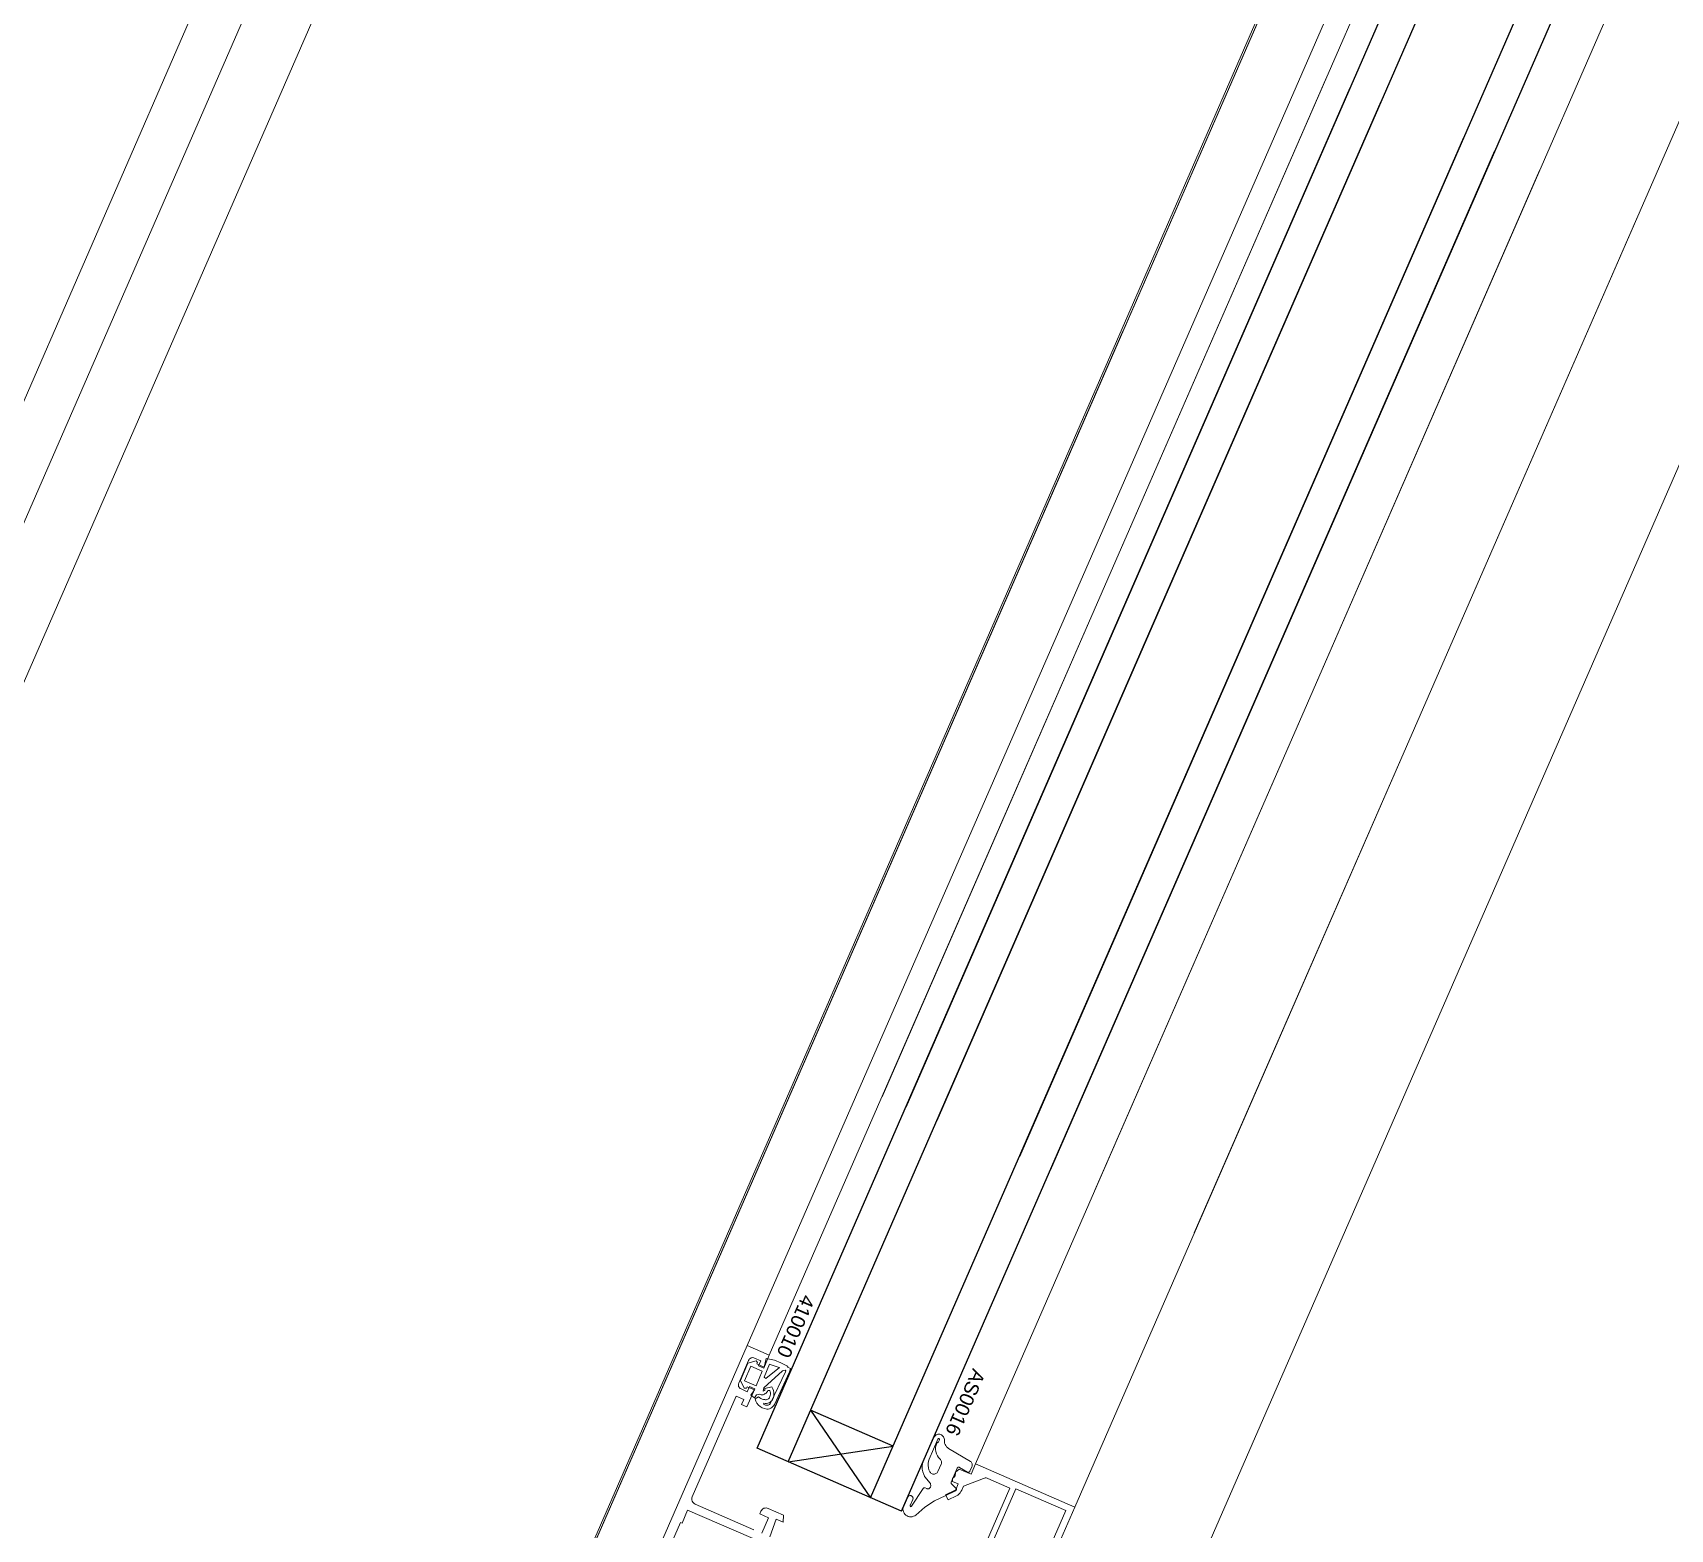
# Model space of a CAD drawing. Header units: millimetres. Extents: x -50172 to 90294, y -80883 to 956680.
# Drawn here: x 2572.6 to 2863.4, y -21395.5 to -21129.8 of the extents above; entities that cross this region are included whole.
import ezdxf
from ezdxf.enums import TextEntityAlignment as Align

# ---------------------------------------------------------------- set-up
doc = ezdxf.new("R2010")
doc.units = ezdxf.units.MM
doc.header["$MEASUREMENT"] = 0
doc.linetypes.add('Dot & Dashed', pattern=[670.277762, 352.777767, -176.388884, 0, -141.111112])
doc.linetypes.add('Double Dashed', pattern=[1093.611073, 529.166651, -211.666656, 141.111112, -211.666656])
for name, color, linetype, lineweight in [('0_Pen_No__2', 8, 'Continuous', 15), ('0_Pen_No__5', 7, 'Continuous', 25), ('0_Pen_No__7', 7, 'Continuous', 35), ('0_Pen_No__9', 7, 'Continuous', 13), ('New_A-20-M_Floor_Slab_Pen_No__89', 8, 'Continuous', 20), ('New_A-20-M_Roof_Pen_No__93', 8, 'Continuous', 13), ('New_A-25-M_Curtain_Wall_Pen_No__90', 8, 'Continuous', 20), ('New_A-25-M_Wall_Ext_Pen_No__87', 8, 'Continuous', 20), ('New_ArchiCAD Windows_Pen_No__3', 7, 'Continuous', 18), ('New_ArchiCAD Zone Stamps_Pen_No__9', 7, 'Continuous', 13)]:
    doc.layers.add(name, color=color, linetype=linetype, lineweight=lineweight)
for name, color, linetype in [('New_A-15-MG_Structural_Grid_Phase_2', 7, 'Continuous'), ('New_A-20-M_Floor_Slab', 7, 'Continuous'), ('New_A-20-M_Roof', 7, 'Continuous'), ('New_A-25-M_Curtain_Wall', 7, 'Continuous'), ('New_A-25-M_Wall_Ext', 7, 'Continuous'), ('New_A-35-M_FFE-Zone', 7, 'Continuous'), ('New_ArchiCAD Windows', 7, 'Continuous')]:
    doc.layers.add(name, color=color, linetype=linetype)
for name, color, linetype, lineweight, true_color in [('New_A-15-MG_Structural_Grid_Phase_2_Pen_No__222', 7, 'Continuous', 13, 0x65af33), ('New_A-25-M_Curtain_Wall_Pen_No__69', 7, 'Continuous', 20, 0x606060), ('New_A-35-M_FFE-Zone_Pen_No__74', 7, 'Continuous', 20, 0x606060)]:
    doc.layers.add(name, color=color, linetype=linetype, lineweight=lineweight, true_color=true_color)
doc.styles.add('GENERATED_STYLE_2', font='')
doc.styles.add('GENERATED_STYLE_3', font='')
doc.styles.add('GENERATED_STYLE_4', font='')
doc.styles.get('GENERATED_STYLE_2').set_extended_font_data('Arial', bold=True)
doc.styles.get('GENERATED_STYLE_3').set_extended_font_data('Arial')
doc.styles.get('GENERATED_STYLE_4').set_extended_font_data('Swis721 BT')

# ---------------------------------------------------------------- blocks, each defined once
blk = doc.blocks.new('Wall_2_1', base_point=(10092.6, -4631.3))
at = {"layer": 'New_A-25-M_Wall_Ext_Pen_No__87', "linetype": 'Continuous', "flags": 128}
for points in [[(10000.93, -4591.33), (2142.47, -22613.27)], [(2234.14, -22653.24), (10092.6, -4631.3)]]:
    blk.add_lwpolyline(points, dxfattribs=at)
blk = doc.blocks.new('Wall_4_1', base_point=(9982.59, -4632.6))
at = {"layer": 'New_A-25-M_Wall_Ext_Pen_No__87', "linetype": 'Continuous', "flags": 128}
for points in [[(4714.53, -16301.13), (1990.94, -22547.19)], [(2142.18, -22613.14), (4865.77, -16367.08)]]:
    blk.add_lwpolyline(points, dxfattribs=at)
blk = doc.blocks.new('Single Office_INB 2105_31_1', base_point=(711.07, -21058.46))
at = {"layer": 'New_A-35-M_FFE-Zone_Pen_No__74', "linetype": 'Continuous'}
blk.add_line((1930.18, -22686.52), (2836.08, -20609.01), dxfattribs=at)
at = {"layer": 'New_ArchiCAD Zone Stamps_Pen_No__9'}
for tag, height, style, p in [('ROOM_NAME', 250, 'GENERATED_STYLE_2', (-225.74, -19453.51)), ('zoneNameLine2', 250, 'GENERATED_STYLE_2', (-414.17, -19885.64)), ('ROOM_NUMBER', 200, 'GENERATED_STYLE_3', (-602.6, -20306.35)), ('measuredAreaCode', 200, 'GENERATED_STYLE_3', (-759.63, -20666.46)), ('DUMMY_649', 200, 'GENERATED_STYLE_3', (-452.22, -20800.5)), ('DUMMY_650', 200, 'GENERATED_STYLE_3', (-102.71, -20952.9)), ('DUMMY_651', 133.33, 'GENERATED_STYLE_3', (176.58, -21059.45))]:
    blk.add_attdef(tag, text='', height=height, rotation=336.4404, dxfattribs=dict(at, style=style)).set_placement(p, align=Align.TOP_LEFT)
blk = doc.blocks.new('Slab_4_1', base_point=(-34879.65, -33019.01))
at = {"layer": 'New_A-20-M_Floor_Slab_Pen_No__89', "linetype": 'Continuous', "flags": 128}
blk.add_lwpolyline([(10933.09, -26822.78), (1863.41, -22867.95), (9871.66, -4502.51), (4224.74, -2040.17), (4132.95, -2000.14), (2145.42, -6558.18), (-3141.98, -4252.62), (-10743.58, -11326.43), (-11126.43, -10915.01), (-34879.65, -33019.01)], dxfattribs=at)
blk = doc.blocks.new('Slab_14_1', base_point=(10933.09, -26822.78))
at = {"layer": 'New_A-20-M_Floor_Slab_Pen_No__89', "linetype": 'Continuous', "flags": 128}
blk.add_lwpolyline([(10933.09, -26822.78), (1863.41, -22867.95), (9871.66, -4502.51), (18941.33, -8457.33)], close=True, dxfattribs=at)
blk = doc.blocks.new('Triple Window 19_2')
at = {"layer": 'New_ArchiCAD Windows_Pen_No__3', "linetype": 'Continuous'}
for p, q in [((-1175, 165), (1175, 165)), ((-182, 0), (662.5, 0))]:
    blk.add_line(p, q, dxfattribs=at)
blk = doc.blocks.new('Wall_239_1', base_point=(10165.92, -4712.54))
at = {"layer": 'New_ArchiCAD Windows', "color": 251, "linetype": 'Continuous', "lineweight": 20, "true_color": 0x606060, "xscale": -1, "zscale": 1000, "rotation": 66.44041158399281}
blk.add_blockref('Triple Window 19_2', (2883.15, -20913.87), dxfattribs=at)
blk = doc.blocks.new('Morph_2_1')
at = {"layer": 'New_A-20-M_Roof_Pen_No__93', "linetype": 'Continuous', "flags": 128}
blk.add_lwpolyline([(2064.53, -22792.01), (10012.82, -4564.06)], dxfattribs=at)
blk = doc.blocks.new('Beam_8_1', base_point=(10000.93, -4591.33))
at = {"layer": 'New_A-25-M_Curtain_Wall_Pen_No__69', "linetype": 'Dot & Dashed'}
blk.add_line((10000.93, -4591.33), (2142.47, -22613.27), dxfattribs=at)
at = {"layer": 'New_A-25-M_Curtain_Wall_Pen_No__90', "linetype": 'Continuous'}
blk.add_line((10000.93, -4591.33), (2142.47, -22613.27), dxfattribs=at)
blk = doc.blocks.new('Standard grid marker_43')
at = {"layer": 'New_A-15-MG_Structural_Grid_Phase_2_Pen_No__222', "linetype": 'Double Dashed'}
blk.add_line((948.58, 0), (36650.52, 0), dxfattribs=at)
at = {"layer": 'New_A-15-MG_Structural_Grid_Phase_2_Pen_No__222', "style": 'GENERATED_STYLE_4'}
for tag, p in [('AC_MarkerText_1_0', (-500, -588.26)), ('AC_MarkerText_1_1', (38099.1, -588.26))]:
    blk.add_attdef(tag, text='', height=350, rotation=90, dxfattribs=at).set_placement(p, align=Align.MIDDLE_CENTER)

msp = doc.modelspace()

# ---------------------------------------------------------------- linework, layer by layer
at = {"layer": '0_Pen_No__2', "linetype": 'Continuous', "flags": 128}
for points in [[(2700.68, -21395.59), (2690.27, -21391.05, -0.414214), (2689.76, -21389.73), (2697.55, -21371.86), (2698.92, -21372.46), (2698.53, -21373.37), (2699.44, -21373.77), (2700.84, -21370.57), (2699.92, -21370.17), (2699.52, -21371.08), (2698.42, -21370.6, -0.414214), (2698.01, -21369.55), (2699.77, -21365.52, -0.414214), (2700.82, -21365.1), (2701.92, -21365.58), (2701.52, -21366.5), (2702.44, -21366.9), (2703.44, -21364.61), (2699.5, -21362.89), (2635.54, -21509.55)], [(2703.56, -21396.84), (2704.68, -21393.73), (2705.88, -21394.25), (2705.96, -21392.98), (2703.25, -21391.8, 0.414214), (2701.94, -21392.32), (2701.74, -21392.78), (2703.3, -21393.45), (2702.1, -21396.2)]]:
    msp.add_lwpolyline(points, format="xyb", dxfattribs=at)
for points in [[(2749.01, -21411.47), (2757.68, -21391.58), (2740.08, -21383.9), (2739.28, -21385.73), (2737.17, -21384.82), (2736.49, -21385.38), (2736.51, -21385.54), (2736.5, -21385.71), (2736.47, -21385.87), (2736.42, -21386.02), (2736.34, -21386.16), (2736.23, -21386.29), (2736.11, -21386.4), (2735.97, -21386.49), (2735.99, -21387.03), (2737, -21387.47), (2736.54, -21388.52), (2734.75, -21389.41), (2735.2, -21390.3), (2736.66, -21389.58), (2736.9, -21389.44), (2737.12, -21389.26), (2737.31, -21389.06), (2737.47, -21388.83), (2737.6, -21388.59), (2737.92, -21387.87), (2741.48, -21386.47), (2741.63, -21386.42), (2741.79, -21386.4), (2741.95, -21386.4), (2742.1, -21386.43), (2742.25, -21386.49), (2746.17, -21388.19)], [(2746.17, -21388.19), (2738.86, -21404.97)]]:
    msp.add_lwpolyline(points, dxfattribs=at)
msp.add_lwpolyline([(2747.21, -21388.32), (2756.1, -21392.2), (2748.47, -21409.7), (2746.56, -21408.87), (2746.41, -21408.82), (2746.25, -21408.79), (2746.1, -21408.79), (2745.94, -21408.81), (2745.79, -21408.86), (2743.94, -21409.58), (2740.36, -21408.02), (2740.39, -21407.5), (2740.34, -21406.98), (2740.2, -21406.48), (2739.98, -21406.01), (2739.68, -21405.58)], close=True, dxfattribs=at)
msp.add_lwpolyline([(2700.16, -21397), (2701.5, -21397.58), (2699.76, -21401.57, 0.112281), (2699.59, -21402.46, -0.112281), (2699.51, -21402.9), (2664.87, -21482.33, -0.112281), (2664.6, -21482.69, 0.112281), (2664.07, -21483.42), (2662.33, -21487.41), (2649.77, -21481.93), (2650.77, -21479.64), (2650.49, -21479.52), (2687.67, -21394.28), (2687.94, -21394.4), (2688.94, -21392.1)], format="xyb", close=True, dxfattribs=at)
at = {"layer": '0_Pen_No__5', "linetype": 'Continuous'}
for p, q in [((2965.06, -20776.13), (2765.35, -21234.14)), ((2970.56, -20778.52), (2770.85, -21236.54)), ((2985.23, -20784.92), (2785.51, -21242.94)), ((2990.73, -20787.32), (2791.01, -21245.34)), ((2765.35, -21234.14), (2806.58, -21139.58)), ((2770.85, -21236.54), (2812.08, -21141.97)), ((2785.51, -21242.94), (2826.75, -21148.37)), ((2791.01, -21245.34), (2832.25, -21150.77)), ((2701.26, -21381.11), (2765.35, -21234.14)), ((2765.35, -21234.14), (2727.67, -21320.54)), ((2706.76, -21383.51), (2770.85, -21236.54)), ((2770.85, -21236.54), (2733.17, -21322.93)), ((2721.43, -21389.91), (2785.51, -21242.94)), ((2785.51, -21242.94), (2747.84, -21329.33)), ((2726.93, -21392.3), (2791.01, -21245.34)), ((2791.01, -21245.34), (2753.34, -21331.73)), ((2725.42, -21380.74), (2710.76, -21374.34)), ((2710.76, -21374.34), (2721.43, -21389.91)), ((2726.93, -21392.3), (2701.26, -21381.11)), ((2706.76, -21383.51), (2725.42, -21380.74))]:
    msp.add_line(p, q, dxfattribs=at)
at = {"layer": '0_Pen_No__9', "linetype": 'Continuous'}
for p, q in [((2950.51, -20787.24), (2757.19, -21230.59)), ((2954.45, -20788.95), (2761.13, -21232.3)), ((2993.52, -20802.67), (2798.99, -21248.81)), ((3011.12, -20810.35), (2816.59, -21256.49)), ((2761.13, -21232.3), (2802.37, -21137.74)), ((2798.99, -21248.81), (2840.22, -21154.25)), ((2816.59, -21256.49), (2857.82, -21161.92)), ((2699.5, -21362.89), (2757.19, -21230.59)), ((2703.44, -21364.61), (2761.13, -21232.3)), ((2761.13, -21232.3), (2723.46, -21318.7)), ((2740.08, -21383.9), (2798.99, -21248.81)), ((2798.99, -21248.81), (2761.32, -21335.2)), ((2757.68, -21391.58), (2816.59, -21256.49)), ((2816.59, -21256.49), (2778.91, -21342.88))]:
    msp.add_line(p, q, dxfattribs=at)
at = {"layer": '0_Pen_No__9', "linetype": 'Continuous', "flags": 128}
for points in [[(2704.35, -21373.33), (2707.01, -21367.56), (2707.23, -21366.98), (2706.65, -21366.75), (2706.72, -21366.59), (2706.57, -21366.5), (2705.49, -21365.93), (2704.35, -21365.51), (2703.16, -21365.24), (2702.88, -21365.2), (2702.55, -21366.73), (2701.24, -21366.16), (2701.36, -21365.88), (2701.12, -21365.61), (2699.65, -21366.04), (2698.31, -21369.1), (2699, -21370.47), (2699.36, -21370.46), (2699.48, -21370.19), (2700.79, -21370.76), (2700.14, -21371.7), (2700.79, -21372.16), (2701.16, -21371.63), (2701.78, -21371.54), (2701.89, -21371.59), (2702, -21371.63), (2702.12, -21371.64), (2702.24, -21371.64), (2702.36, -21371.61), (2702.47, -21371.57), (2702.57, -21371.51), (2702.73, -21371.43), (2702.88, -21371.32), (2703, -21371.19), (2703.1, -21371.04), (2703.17, -21370.87), (2703.54, -21370.86), (2703.62, -21371.08), (2703.66, -21371.3), (2703.66, -21371.52), (2703.62, -21371.75), (2703.56, -21371.96), (2703.46, -21372.17), (2703.37, -21372.27), (2703.27, -21372.36), (2703.15, -21372.43), (2703.02, -21372.48), (2702.89, -21372.5), (2702.76, -21372.5), (2702.62, -21372.48), (2702.39, -21372.46), (2702.16, -21372.4), (2701.94, -21372.3), (2701.73, -21372.18), (2701.55, -21372.02), (2700.9, -21372.36), (2701.04, -21372.76), (2701.25, -21373.12), (2701.52, -21373.45), (2701.83, -21373.72), (2702.19, -21373.94), (2702.58, -21374.09), (2703, -21374.18), (2703.24, -21374.16), (2703.47, -21374.1), (2703.69, -21374.01), (2703.9, -21373.88), (2704.08, -21373.73), (2704.23, -21373.54)], [(2702.2, -21367.45), (2700.18, -21366.57), (2699.06, -21369.14), (2701.08, -21370.02)], [(2706.3, -21367.55), (2703.68, -21373.14), (2703.59, -21373.25), (2703.47, -21373.34), (2703.35, -21373.41), (2703.21, -21373.46), (2703.07, -21373.49), (2702.92, -21373.49), (2702.78, -21373.47), (2702.64, -21373.43), (2702.51, -21373.37), (2702.39, -21373.28), (2702.46, -21373.13), (2702.7, -21373.17), (2702.94, -21373.17), (2703.17, -21373.13), (2703.39, -21373.05), (2703.6, -21372.94), (2703.79, -21372.79), (2703.95, -21372.62), (2704.11, -21372.3), (2704.22, -21371.95), (2704.26, -21371.6), (2704.25, -21371.24), (2704.19, -21370.89), (2704.06, -21370.55), (2703.89, -21370.24), (2702.65, -21370.54), (2702.63, -21370.85), (2702.34, -21370.98), (2702.46, -21370.39), (2705.76, -21367.4), (2706.26, -21367.25), (2706.38, -21367.39)], [(2703.62, -21366.25), (2703.5, -21366.22), (2702.52, -21368.48), (2702.82, -21368.71), (2705.24, -21366.8), (2705, -21366.7)], [(2739.18, -21383.45), (2739.27, -21383.54), (2739.36, -21383.64), (2739.42, -21383.76), (2739.47, -21383.88), (2739.49, -21384.01), (2739.49, -21384.15), (2739.47, -21384.28), (2739.43, -21384.4), (2739.07, -21385.21), (2739.05, -21385.25), (2739.02, -21385.29), (2738.98, -21385.33), (2738.94, -21385.35), (2738.89, -21385.37), (2738.84, -21385.39), (2738.79, -21385.39), (2738.74, -21385.38), (2738.69, -21385.37), (2738.65, -21385.35), (2737.23, -21384.52), (2737.19, -21384.49), (2737.14, -21384.48), (2737.09, -21384.48), (2737.04, -21384.48), (2736.99, -21384.49), (2736.94, -21384.51), (2736.9, -21384.54), (2736.86, -21384.57), (2736.83, -21384.61), (2736.81, -21384.66), (2735.73, -21387.12), (2735.72, -21387.16), (2735.71, -21387.21), (2735.71, -21387.26), (2735.71, -21387.3), (2735.73, -21387.34), (2735.74, -21387.39), (2735.77, -21387.42), (2735.8, -21387.46), (2736.58, -21388.2), (2736.61, -21388.23), (2736.63, -21388.28), (2736.65, -21388.32), (2736.67, -21388.37), (2736.67, -21388.42), (2736.66, -21388.47), (2736.65, -21388.52), (2736.63, -21388.56), (2736.6, -21388.61), (2736.56, -21388.64), (2736.52, -21388.67), (2736.48, -21388.69), (2734.66, -21389.57), (2732.78, -21390.46), (2731.03, -21391.6), (2729.46, -21392.98), (2729.27, -21393.11), (2729.05, -21393.21), (2728.82, -21393.28), (2728.58, -21393.3), (2728.34, -21393.28), (2728.11, -21393.22), (2727.89, -21393.13), (2727.69, -21392.99), (2727.52, -21392.83), (2727.38, -21392.63), (2727.27, -21392.42), (2727.2, -21392.19), (2727.17, -21391.95), (2727.18, -21391.72), (2728.01, -21389.83), (2728.05, -21389.75), (2728.1, -21389.69), (2728.16, -21389.63), (2728.23, -21389.59), (2728.3, -21389.55), (2728.38, -21389.53), (2728.46, -21389.52), (2728.55, -21389.53), (2728.63, -21389.55), (2728.7, -21389.58), (2728.77, -21389.63), (2728.83, -21389.69), (2728.88, -21389.75), (2728.92, -21389.82), (2728.95, -21389.9), (2728.96, -21389.98), (2728.96, -21390.06), (2728.95, -21390.15), (2728.92, -21390.22), (2728.5, -21391.2), (2728.48, -21391.24), (2728.47, -21391.29), (2728.47, -21391.34), (2728.48, -21391.39), (2728.49, -21391.43), (2728.51, -21391.47), (2728.54, -21391.51), (2728.58, -21391.49), (2728.62, -21391.47), (2728.65, -21391.44), (2728.68, -21391.4), (2730.77, -21388.26), (2730.82, -21388.2), (2730.89, -21388.17), (2730.93, -21388.16), (2730.98, -21388.15), (2731.03, -21388.15), (2731.07, -21388.16), (2731.12, -21388.17), (2731.4, -21388.3), (2731.48, -21388.33), (2731.57, -21388.34), (2731.66, -21388.34), (2731.74, -21388.32), (2731.82, -21388.29), (2731.9, -21388.24), (2731.96, -21388.18), (2732.02, -21388.12), (2732.06, -21388.04), (2732.09, -21387.96), (2732.1, -21387.87), (2732.1, -21387.78), (2732.06, -21387.47), (2732.05, -21387.43), (2732.04, -21387.39), (2732.02, -21387.35), (2731.99, -21387.31), (2731.06, -21386.22), (2731.02, -21386.17), (2730.99, -21386.11), (2730.85, -21385.79), (2730.68, -21385.32), (2730.59, -21384.83), (2730.59, -21384.32), (2730.67, -21383.83), (2730.83, -21383.35), (2732.63, -21379.23), (2732.7, -21379.09), (2732.81, -21378.96), (2732.93, -21378.84), (2733.07, -21378.75), (2733.22, -21378.69), (2733.38, -21378.65), (2733.55, -21378.63), (2733.71, -21378.65), (2733.87, -21378.69), (2734.02, -21378.76), (2734.16, -21378.85), (2734.28, -21378.96), (2734.38, -21379.09), (2734.46, -21379.24), (2734.51, -21379.4), (2734.54, -21379.56), (2734.54, -21379.73), (2734.54, -21379.97), (2734.57, -21380.21), (2734.65, -21380.44), (2734.76, -21380.66), (2734.9, -21380.85), (2735.07, -21381.02), (2735.27, -21381.16)], [(2733.39, -21385.24), (2733.32, -21385.36), (2733.24, -21385.46), (2733.14, -21385.55), (2733.03, -21385.63), (2732.9, -21385.68), (2732.77, -21385.71), (2732.64, -21385.72), (2732.5, -21385.7), (2732.37, -21385.67), (2732.25, -21385.61), (2732.14, -21385.53), (2732.04, -21385.43), (2731.97, -21385.32), (2731.79, -21384.97), (2731.68, -21384.6), (2731.63, -21384.21), (2731.63, -21383.81), (2731.7, -21383.43), (2731.83, -21383.06), (2733.38, -21379.51), (2733.39, -21379.48), (2733.41, -21379.47), (2733.42, -21379.45), (2733.45, -21379.43), (2733.47, -21379.42), (2733.49, -21379.42), (2733.52, -21379.42), (2733.54, -21379.42), (2733.57, -21379.42), (2733.59, -21379.43), (2733.61, -21379.45), (2733.63, -21379.46), (2733.64, -21379.48), (2733.65, -21379.51), (2733.66, -21379.53), (2733.67, -21379.55), (2733.67, -21379.58), (2733.66, -21379.6), (2733.65, -21379.63), (2733.51, -21379.96), (2733.49, -21380), (2733.46, -21380.04), (2733.43, -21380.07), (2733.39, -21380.1), (2733.35, -21380.12), (2733.3, -21380.13), (2733.26, -21380.14), (2733.21, -21380.14), (2733.17, -21380.22), (2733.05, -21380.59), (2732.98, -21380.96), (2732.97, -21381.35), (2733.02, -21381.73), (2733.12, -21382.1), (2733.29, -21382.45), (2733.5, -21382.77), (2733.76, -21383.05), (2733.84, -21383.14), (2733.91, -21383.24), (2733.96, -21383.35), (2734, -21383.47), (2734.01, -21383.59), (2734.01, -21383.72), (2733.99, -21383.84), (2733.95, -21383.95)]]:
    msp.add_lwpolyline(points, close=True, dxfattribs=at)

# ---------------------------------------------------------------- block references
at = {"layer": 'New_A-15-MG_Structural_Grid_Phase_2', "color": 8, "linetype": 'Continuous', "lineweight": 15, "zscale": 1000, "rotation": 246.440411583993}
msp.add_blockref('Standard grid marker_43', (12179.47, 840.07), dxfattribs=at)
at = {"layer": 'New_A-20-M_Floor_Slab', "color": 8, "linetype": 'Continuous', "lineweight": 20}
for name, p in [('Slab_4_1', (-34879.65, -33019.01)), ('Slab_14_1', (10933.09, -26822.78))]:
    msp.add_blockref(name, p, dxfattribs=at)
at = {"layer": 'New_A-20-M_Roof', "linetype": 'Continuous', "lineweight": 0}
msp.add_blockref('Morph_2_1', (0, 0), dxfattribs=at)
at = {"layer": 'New_A-25-M_Curtain_Wall', "color": 8, "lineweight": 20}
msp.add_blockref('Beam_8_1', (10000.93, -4591.33), dxfattribs=at)
at = {"layer": 'New_A-25-M_Wall_Ext', "color": 250, "lineweight": 50, "true_color": 0x2a2a2a}
for name, p in [('Wall_4_1', (9982.59, -4632.6)), ('Wall_239_1', (10165.92, -4712.54)), ('Wall_2_1', (10092.6, -4631.3))]:
    msp.add_blockref(name, p, dxfattribs=at)
at = {"layer": 'New_A-35-M_FFE-Zone', "linetype": 'Continuous'}
msp.add_blockref('Single Office_INB 2105_31_1', (711.07, -21058.46), dxfattribs=at)

# ---------------------------------------------------------------- texts
at = {"layer": '0_Pen_No__7', "linetype": 'Continuous', "char_height": 2.5, "attachment_point": 7, "rotation": 246.4404, "style": 'GENERATED_STYLE_3'}
for s, insert in [('\\A1;{\\fArial|b0|i0|c0|p34;410010}', (2709.3, -21353.64)), ('\\A1;{\\fArial|b0|i0|c0|p34;AS0016}', (2739.57, -21366.79))]:
    msp.add_mtext(s, dxfattribs=dict(at, insert=insert))

doc.saveas('drawing.dxf')
